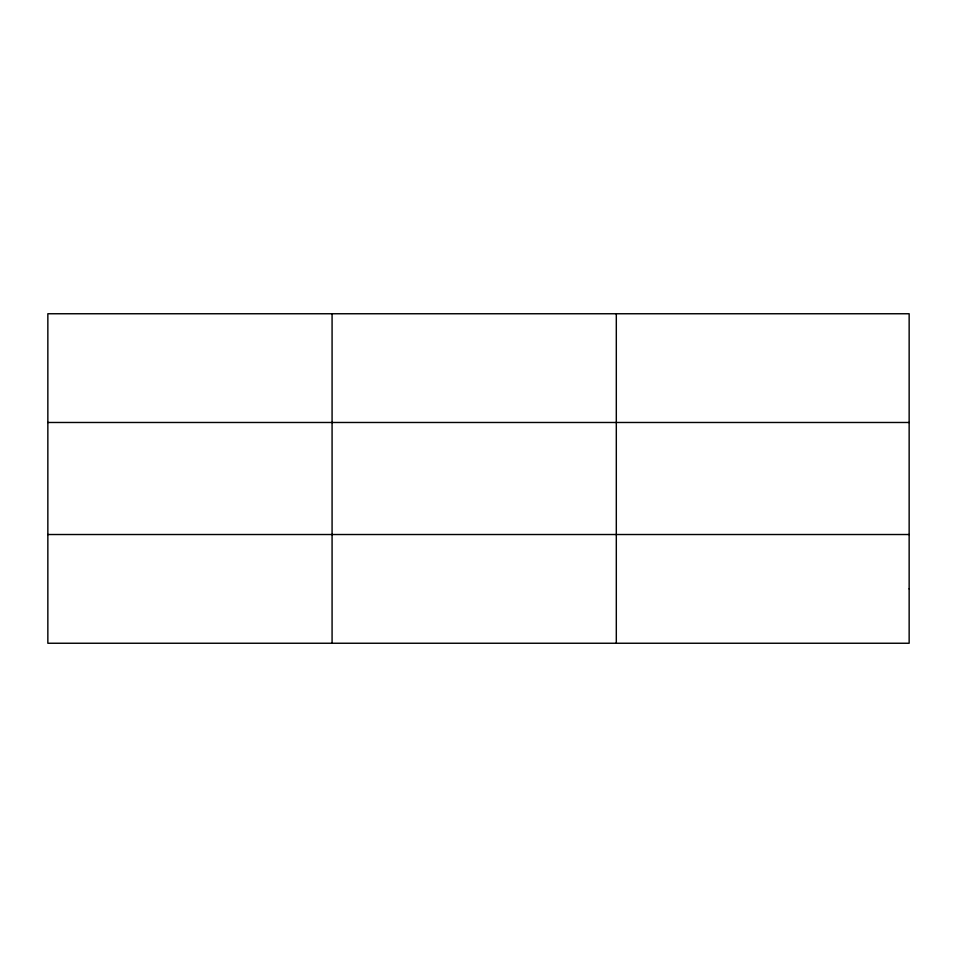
<?xml version="1.0" encoding="UTF-8"?>
<svg xmlns="http://www.w3.org/2000/svg" width="957" height="957" viewBox="0 0 957 957"><rect width="100%" height="100%" fill="white"/><g stroke="black" fill="none" stroke-linecap="round" stroke-linejoin="round"><path stroke-width="1.44" d="M332.079 643.248L332.079 313.752M616.308 643.248L616.308 313.752M47.85 422.48L909.15 422.48M47.85 534.52L909.15 534.52M909.15 588.878L909.15 643.248L47.85 643.248L47.85 313.752L909.15 313.752L909.15 588.878"/></g></svg>
